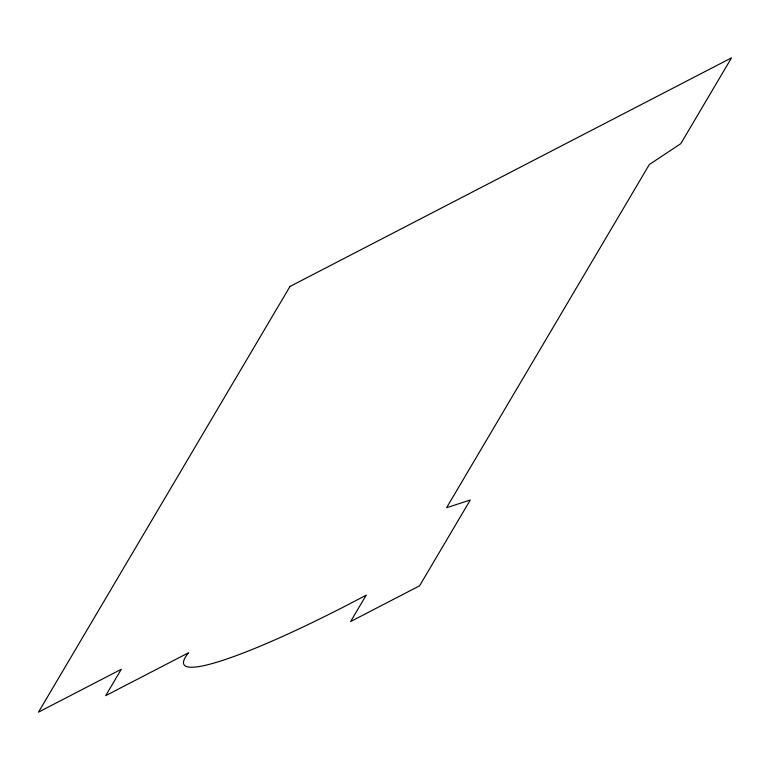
<?xml version="1.0" encoding="UTF-8"?>
<svg xmlns="http://www.w3.org/2000/svg" width="770" height="770" viewBox="0 0 770 770"><rect width="100%" height="100%" fill="white"/><g stroke="black" fill="none" stroke-linecap="round" stroke-linejoin="round"><path stroke-width="1.16" d="M289.982 286.469L38.5 712.135L121.285 669.274L105.692 695.666L188.477 652.806A219.748 27.537 -28.9 0 0 366.193 595.143L350.6 621.544L419.583 585.816L470.268 500.028L446.581 507.719L649.322 164.549L680.815 143.653L731.5 57.865L289.982 286.469"/></g></svg>
